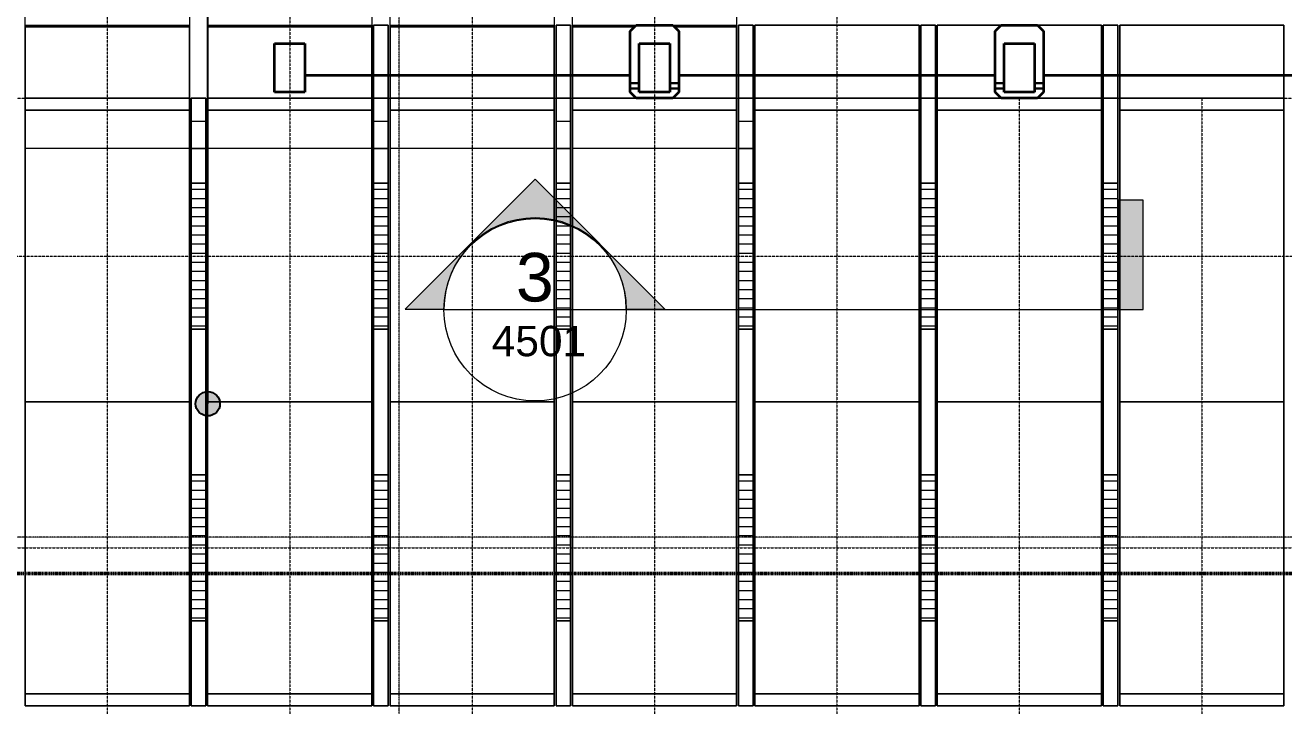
# Model space of a CAD drawing. Header units: millimetres. Extents: x -712454 to -640739, y -26917 to 7174.
# Drawn here: x -679358 to -669007, y -17183 to -11583 of the extents above; entities that cross this region are included whole.
import ezdxf

# ---------------------------------------------------------------- set-up
doc = ezdxf.new("R2010")
doc.units = ezdxf.units.MM
doc.linetypes.add('DPA_Grid _ Level 100', pattern=[10, 5.5, -1.6, 1.3, -1.6])
doc.linetypes.add('DPA_Hidden 50', pattern=[3, 2, -1])
for name, color, linetype, lineweight in [('A-ANNO-NOTE', 3, 'Continuous', 25), ('A-COLS-E', 1, 'Continuous', 35), ('A-COLS-HDLN', 2, 'Continuous', 9), ('A-DETL', 1, 'Continuous', 70), ('A-GLAZ-CURT', 2, 'Continuous', 9), ('A-ROOM-IDEN', 3, 'Continuous', 25), ('G-ANNO-SECL', 3, 'Continuous', 9), ('S-GRID', 251, 'Continuous', 9)]:
    doc.layers.add(name, color=color, linetype=linetype, lineweight=lineweight)
doc.styles.add('Arial', font='arial.ttf', dxfattribs={"height": 400})
doc.styles.add('Arial_1', font='arial.ttf', dxfattribs={"height": 250})

# ---------------------------------------------------------------- blocks, each defined once
blk = doc.blocks.new('System Panel - Entrance Glazed 12mm-11964251-4213-01 ENLARGED ENTRANCE 3 GROUND LEVEL - REFLECTED CEILING PLAN')
at = {"layer": 'A-GLAZ-CURT'}
for p, q in [((-487, 6), (813, 6)), ((813, 6), (813, -6)), ((813, -6), (-487, -6))]:
    blk.add_line(p, q, dxfattribs=at)
blk = doc.blocks.new('System Panel - Entrance Glazed 12mm-11964252-4213-01 ENLARGED ENTRANCE 3 GROUND LEVEL - REFLECTED CEILING PLAN')
at = {"layer": 'A-GLAZ-CURT'}
for p, q in [((-687, -6), (-687, 6)), ((-687, 6), (613, 6)), ((613, -6), (-687, -6))]:
    blk.add_line(p, q, dxfattribs=at)
blk = doc.blocks.new('System Panel - Entrance Glazed 12mm-V10-4213-01 ENLARGED ENTRANCE 3 GROUND LEVEL - REFLECTED CEILING PLAN')
at = {"layer": 'A-GLAZ-CURT'}
for p, q in [((-687, -6), (-687, 6)), ((-687, 6), (687, 6)), ((687, 6), (687, -6)), ((687, -6), (-687, -6))]:
    blk.add_line(p, q, dxfattribs=at)
blk = doc.blocks.new('DPA_Rectangular - 250 x 400 mm-18424685-4213-01 ENLARGED ENTRANCE 3 GROUND LEVEL - REFLECTED CEILING PLAN')
at = {"layer": 'A-COLS-E'}
for p, q in [((-200, -125), (-200, 125)), ((-200, 125), (200, 125)), ((200, 125), (200, -125)), ((200, -125), (-200, -125))]:
    blk.add_line(p, q, dxfattribs=at)
blk = doc.blocks.new('DPA_Rectangular - 250 x 400 mm-11978455-4213-01 ENLARGED ENTRANCE 3 GROUND LEVEL - REFLECTED CEILING PLAN')
at = {"layer": 'A-COLS-E'}
for p, q in [((-200, -125), (-200, 125)), ((-200, 125), (200, 125)), ((200, 125), (200, -125)), ((200, -125), (-200, -125))]:
    blk.add_line(p, q, dxfattribs=at)
blk = doc.blocks.new('DPA_Rectangular Tuscan Column - Rectangular Tuscan Column-11934986-4213-01 ENLARGED ENTRANCE 3 GROUND LEVEL - REFLECTED CEILING PLAN')
at = {"layer": 'A-COLS-E'}
for p, q in [((-200, 250), (-150, 300)), ((-200, -250), (-200, 250)), ((-150, 300), (150, 300)), ((150, 300), (200, 250)), ((200, 250), (200, -250)), ((-150, -300), (-200, -250)), ((150, -300), (-150, -300)), ((200, -250), (150, -300))]:
    blk.add_line(p, q, dxfattribs=at)
at = {"layer": 'A-COLS-HDLN'}
for p, q in [((125, 150), (-125, 150)), ((-125, 150), (-125, -250)), ((125, -250), (125, 150)), ((-125, -175), (-200, -175)), ((-200, -175), (-200, -181)), ((-200, -181), (-131, -181)), ((-131, -181), (-131, -219)), ((-125, -225), (-125, -175)), ((125, -175), (125, -225)), ((200, -175), (125, -175)), ((131, -219), (131, -181)), ((131, -181), (200, -181)), ((200, -181), (200, -175)), ((-131, -219), (-200, -219)), ((-200, -219), (-200, -225)), ((-200, -225), (-125, -225)), ((-125, -250), (125, -250)), ((125, -225), (200, -225)), ((200, -219), (131, -219)), ((200, -225), (200, -219))]:
    blk.add_line(p, q, dxfattribs=at)
blk = doc.blocks.new('DPA_Rectangular Tuscan Column - Rectangular Tuscan Column-V22-4213-01 ENLARGED ENTRANCE 3 GROUND LEVEL - REFLECTED CEILING PLAN')
at = {"layer": 'A-COLS-HDLN'}
for p, q in [((-125, 150), (-125, -250)), ((125, 150), (-125, 150)), ((125, -250), (125, 150)), ((-125, -250), (125, -250))]:
    blk.add_line(p, q, dxfattribs=at)
blk = doc.blocks.new('System Panel - DPA-AR_Metal Ceiling Rectangular Panel-V49-4213-01 ENLARGED ENTRANCE 3 GROUND LEVEL - REFLECTED CEILING PLAN')
at = {"layer": 'A-GLAZ-CURT'}
for p, q in [((-678007, -17083), (-679357, -17083)), ((-679357, -17083), (-679357, -17183)), ((-679357, -17183), (-679357, -17083)), ((-679357, -17083), (-678007, -17083)), ((-678007, -17183), (-678007, -17083)), ((-678007, -17083), (-678007, -17183)), ((-679357, -17183), (-678007, -17183)), ((-678007, -17183), (-679357, -17183))]:
    blk.add_line(p, q, dxfattribs=at)
blk = doc.blocks.new('System Panel - DPA-AR_Metal Ceiling Rectangular Panel-V45-4213-01 ENLARGED ENTRANCE 3 GROUND LEVEL - REFLECTED CEILING PLAN')
at = {"layer": 'A-GLAZ-CURT'}
for p, q in [((-680857, -12283), (-680857, -14683)), ((-680857, -14683), (-680857, -12283)), ((-680857, -12283), (-679507, -12283)), ((-679507, -12283), (-679507, -14683)), ((-679507, -14683), (-679507, -12598)), ((-680857, -14683), (-679507, -14683)), ((-679507, -14683), (-680857, -14683))]:
    blk.add_line(p, q, dxfattribs=at)
blk = doc.blocks.new('System Panel - DPA-AR_Metal Ceiling Rectangular Panel-V47-4213-01 ENLARGED ENTRANCE 3 GROUND LEVEL - REFLECTED CEILING PLAN')
at = {"layer": 'A-GLAZ-CURT'}
for p, q in [((-679507, -14683), (-680857, -14683)), ((-680857, -14683), (-680857, -17083)), ((-680857, -17083), (-680857, -14683)), ((-680857, -14683), (-679507, -14683)), ((-679507, -17083), (-679507, -14683)), ((-679507, -14683), (-679507, -17083)), ((-680857, -17083), (-679507, -17083)), ((-679507, -17083), (-680857, -17083))]:
    blk.add_line(p, q, dxfattribs=at)
blk = doc.blocks.new('DPA_CP_Metal Ceiling Panel - Vertical Panel Entrance-12683665-4213-01 ENLARGED ENTRANCE 3 GROUND LEVEL - REFLECTED CEILING PLAN')
at = {"layer": 'A-GLAZ-CURT'}
for p, q in [((-680992, -14083), (-680872, -14083)), ((-680992, -14083), (-680992, -15283)), ((-680992, -14083), (-680992, -15283)), ((-680872, -14083), (-680992, -14083)), ((-680992, -14083), (-680872, -14083)), ((-680992, -15283), (-680992, -14083)), ((-680872, -14083), (-680872, -15283)), ((-680872, -15283), (-680872, -14083)), ((-680872, -14083), (-680872, -15283)), ((-680992, -15283), (-680872, -15283)), ((-680992, -15283), (-680872, -15283)), ((-680872, -15283), (-680992, -15283))]:
    blk.add_line(p, q, dxfattribs=at)
blk = doc.blocks.new('DPA_CP_Metal Ceiling Luminaire - Linear Luminaire Entrance-V46-4213-01 ENLARGED ENTRANCE 3 GROUND LEVEL - REFLECTED CEILING PLAN')
at = {"layer": 'A-GLAZ-CURT'}
h = blk.add_hatch(dxfattribs=at)
h.set_pattern_fill('FP_6', color=256, style=0, pattern_type=2)
h.set_pattern_definition([(0, (-679466.046, -16082.944), (0, -75), [])])
h.paths.add_polyline_path([(-680872, -16483), (-680872, -15283), (-680992, -15283), (-680992, -16483)])
for p, q in [((-680992, -15283), (-680992, -16483)), ((-680872, -15283), (-680992, -15283)), ((-680992, -15283), (-680872, -15283)), ((-680992, -16483), (-680992, -15283)), ((-680872, -16483), (-680872, -15283)), ((-680872, -15283), (-680872, -16483)), ((-680992, -16483), (-680872, -16483)), ((-680872, -16483), (-680992, -16483))]:
    blk.add_line(p, q, dxfattribs=at)
blk = doc.blocks.new('DPA_CP_Metal Ceiling Panel - Vertical Panel Entrance-12683620-4213-01 ENLARGED ENTRANCE 3 GROUND LEVEL - REFLECTED CEILING PLAN')
at = {"layer": 'A-GLAZ-CURT'}
for p, q in [((-680992, -16483), (-680872, -16483)), ((-680992, -16483), (-680992, -17183)), ((-680992, -16483), (-680992, -17183)), ((-680872, -16483), (-680992, -16483)), ((-680992, -16483), (-680872, -16483)), ((-680992, -17183), (-680992, -16483)), ((-680872, -16483), (-680872, -17183)), ((-680872, -17183), (-680872, -16483)), ((-680872, -16483), (-680872, -17183)), ((-680992, -17183), (-680872, -17183)), ((-680992, -17183), (-680872, -17183)), ((-680872, -17183), (-680992, -17183))]:
    blk.add_line(p, q, dxfattribs=at)
blk = doc.blocks.new('DPA_CP_Metal Ceiling Panel - Vertical Panel Entrance-V48-4213-01 ENLARGED ENTRANCE 3 GROUND LEVEL - REFLECTED CEILING PLAN')
at = {"layer": 'A-GLAZ-CURT'}
for p, q in [((-680992, -12183), (-680872, -12183)), ((-680992, -12183), (-680992, -12883)), ((-680992, -12183), (-680992, -12883)), ((-680872, -12183), (-680992, -12183)), ((-680992, -12183), (-680872, -12183)), ((-680992, -12883), (-680992, -12183)), ((-680872, -12183), (-680872, -12883)), ((-680872, -12373), (-680872, -12183)), ((-680872, -12183), (-680872, -12883)), ((-680872, -12883), (-680872, -12598)), ((-680992, -12883), (-680872, -12883)), ((-680992, -12883), (-680872, -12883)), ((-680872, -12883), (-680992, -12883))]:
    blk.add_line(p, q, dxfattribs=at)
blk = doc.blocks.new('System Panel - DPA-AR_Metal Ceiling Rectangular Panel-V51-4213-01 ENLARGED ENTRANCE 3 GROUND LEVEL - REFLECTED CEILING PLAN')
at = {"layer": 'A-GLAZ-CURT'}
for p, q in [((-680857, -12183), (-680857, -12283)), ((-680857, -12283), (-680857, -12183)), ((-680857, -12183), (-679507, -12183)), ((-679507, -12183), (-679507, -12283)), ((-679507, -12283), (-680857, -12283))]:
    blk.add_line(p, q, dxfattribs=at)
blk = doc.blocks.new('System Panel - DPA-AR_Metal Ceiling Rectangular Panel-16079850-4213-01 ENLARGED ENTRANCE 3 GROUND LEVEL - REFLECTED CEILING PLAN')
at = {"layer": 'A-GLAZ-CURT'}
for p, q in [((-676357, -11583), (-676357, -11990)), ((-676357, -11990), (-676357, -11583)), ((-676357, -11583), (-675007, -11583)), ((-675007, -11583), (-675007, -11990)), ((-676357, -12002), (-676357, -12183)), ((-676357, -12183), (-676357, -12002)), ((-675007, -12002), (-675007, -12183)), ((-675007, -12183), (-676357, -12183))]:
    blk.add_line(p, q, dxfattribs=at)
blk = doc.blocks.new('DPA_CP_Metal Ceiling Panel - Vertical Panel Entrance-16079906-4213-01 ENLARGED ENTRANCE 3 GROUND LEVEL - REFLECTED CEILING PLAN')
at = {"layer": 'A-GLAZ-CURT'}
for p, q in [((-676492, -11583), (-676372, -11583)), ((-676492, -11583), (-676492, -11990)), ((-676492, -11583), (-676492, -11990)), ((-676372, -11583), (-676492, -11583)), ((-676492, -11583), (-676372, -11583)), ((-676492, -11990), (-676492, -11583)), ((-676372, -11583), (-676372, -11990)), ((-676372, -11990), (-676372, -11583)), ((-676372, -11583), (-676372, -11990)), ((-676492, -12002), (-676492, -12183)), ((-676492, -12002), (-676492, -12183)), ((-676492, -12183), (-676492, -12002)), ((-676372, -12002), (-676372, -12183)), ((-676372, -12183), (-676372, -12002)), ((-676372, -12002), (-676372, -12183)), ((-676492, -12183), (-676372, -12183)), ((-676492, -12183), (-676372, -12183)), ((-676372, -12183), (-676492, -12183))]:
    blk.add_line(p, q, dxfattribs=at)
blk = doc.blocks.new('System Panel - DPA-AR_Metal Ceiling Rectangular Panel-16079944-4213-01 ENLARGED ENTRANCE 3 GROUND LEVEL - REFLECTED CEILING PLAN')
at = {"layer": 'A-GLAZ-CURT'}
for p, q in [((-677857, -11583), (-677857, -12183)), ((-677857, -12183), (-677857, -11583)), ((-677857, -11583), (-676507, -11583)), ((-676507, -11583), (-676507, -11990)), ((-676507, -12002), (-676507, -12183)), ((-676507, -12183), (-677857, -12183))]:
    blk.add_line(p, q, dxfattribs=at)
blk = doc.blocks.new('System Panel - DPA-AR_Metal Ceiling Rectangular Panel-V53-4213-01 ENLARGED ENTRANCE 3 GROUND LEVEL - REFLECTED CEILING PLAN')
at = {"layer": 'A-GLAZ-CURT'}
for p, q in [((-672007, -11583), (-673357, -11583)), ((-673357, -11583), (-673357, -11990)), ((-673357, -11990), (-673357, -11583)), ((-673357, -11583), (-672007, -11583)), ((-672007, -11990), (-672007, -11583)), ((-672007, -11583), (-672007, -11990)), ((-673357, -12002), (-673357, -12183)), ((-673357, -12183), (-673357, -12002)), ((-672007, -12183), (-672007, -12002)), ((-672007, -12002), (-672007, -12183)), ((-673357, -12183), (-672007, -12183)), ((-672007, -12183), (-673357, -12183))]:
    blk.add_line(p, q, dxfattribs=at)
blk = doc.blocks.new('System Panel - DPA-AR_Metal Ceiling Rectangular Panel-V54-4213-01 ENLARGED ENTRANCE 3 GROUND LEVEL - REFLECTED CEILING PLAN')
at = {"layer": 'A-GLAZ-CURT'}
for p, q in [((-674857, -11583), (-674857, -11990)), ((-674857, -11990), (-674857, -11583)), ((-674857, -11583), (-673507, -11583)), ((-673507, -11583), (-673507, -11990)), ((-674857, -12002), (-674857, -12183)), ((-674857, -12183), (-674857, -12002)), ((-673507, -12002), (-673507, -12183)), ((-673507, -12183), (-674857, -12183))]:
    blk.add_line(p, q, dxfattribs=at)
blk = doc.blocks.new('System Panel - DPA-AR_Metal Ceiling Rectangular Panel-V55-4213-01 ENLARGED ENTRANCE 3 GROUND LEVEL - REFLECTED CEILING PLAN')
at = {"layer": 'A-GLAZ-CURT'}
for p, q in [((-670507, -11583), (-671857, -11583)), ((-671857, -11583), (-671857, -11990)), ((-671857, -11990), (-671857, -11583)), ((-671857, -11583), (-670507, -11583)), ((-670507, -11990), (-670507, -11583)), ((-670507, -11583), (-670507, -11990)), ((-671857, -12002), (-671857, -12183)), ((-671857, -12183), (-671857, -12002)), ((-670507, -12183), (-670507, -12002)), ((-670507, -12002), (-670507, -12183)), ((-671857, -12183), (-670507, -12183)), ((-670507, -12183), (-671857, -12183))]:
    blk.add_line(p, q, dxfattribs=at)
blk = doc.blocks.new('System Panel - DPA-AR_Metal Ceiling Rectangular Panel-V60-4213-01 ENLARGED ENTRANCE 3 GROUND LEVEL - REFLECTED CEILING PLAN')
at = {"layer": 'A-GLAZ-CURT'}
for p, q in [((-679357, -11583), (-679357, -12183)), ((-679357, -12183), (-679357, -11583)), ((-679357, -11583), (-678007, -11583)), ((-678007, -11583), (-678007, -12183)), ((-678007, -12183), (-679357, -12183))]:
    blk.add_line(p, q, dxfattribs=at)
blk = doc.blocks.new('System Panel - DPA-AR_Metal Ceiling Rectangular Panel-V64-4213-01 ENLARGED ENTRANCE 3 GROUND LEVEL - REFLECTED CEILING PLAN')
at = {"layer": 'A-GLAZ-CURT'}
for p, q in [((-680857, -12598), (-680857, -11598)), ((-680857, -11598), (-679507, -11598)), ((-679507, -12598), (-679507, -11598)), ((-679507, -11598), (-679507, -12598)), ((-679507, -12598), (-680857, -12598))]:
    blk.add_line(p, q, dxfattribs=at)
blk = doc.blocks.new('System Panel - DPA-AR_Metal Ceiling Rectangular Panel-V65-4213-01 ENLARGED ENTRANCE 3 GROUND LEVEL - REFLECTED CEILING PLAN')
at = {"layer": 'A-GLAZ-CURT'}
for p, q in [((-679507, -9198), (-680857, -9198)), ((-680857, -9198), (-680857, -9398)), ((-680857, -11598), (-680857, -9198)), ((-680857, -9198), (-679507, -9198)), ((-679507, -9398), (-679507, -9198)), ((-679507, -9198), (-679507, -11598)), ((-680857, -11398), (-680857, -11433)), ((-679507, -11433), (-679507, -11398)), ((-679507, -11598), (-679507, -11583)), ((-679507, -11598), (-680857, -11598))]:
    blk.add_line(p, q, dxfattribs=at)
blk = doc.blocks.new('System Panel - DPA-AR_Metal Ceiling Rectangular Panel-V67-4213-01 ENLARGED ENTRANCE 3 GROUND LEVEL - REFLECTED CEILING PLAN')
at = {"layer": 'A-GLAZ-CURT'}
for p, q in [((-677857, -12598), (-677857, -11598)), ((-677857, -11598), (-676507, -11598)), ((-676507, -11990), (-676507, -11598)), ((-676507, -11598), (-676507, -11990)), ((-676507, -12598), (-676507, -12002)), ((-676507, -12002), (-676507, -12598)), ((-676507, -12598), (-677857, -12598))]:
    blk.add_line(p, q, dxfattribs=at)
blk = doc.blocks.new('System Panel - DPA-AR_Metal Ceiling Rectangular Panel-V68-4213-01 ENLARGED ENTRANCE 3 GROUND LEVEL - REFLECTED CEILING PLAN')
at = {"layer": 'A-GLAZ-CURT'}
for p, q in [((-676357, -11990), (-676357, -11598)), ((-676357, -11598), (-675007, -11598)), ((-675007, -11990), (-675007, -11598)), ((-675007, -11598), (-675007, -11990)), ((-676357, -12598), (-676357, -12002)), ((-675007, -12598), (-675007, -12002)), ((-675007, -12002), (-675007, -12598)), ((-675007, -12598), (-676357, -12598))]:
    blk.add_line(p, q, dxfattribs=at)
blk = doc.blocks.new('System Panel - DPA-AR_Metal Ceiling Rectangular Panel-V69-4213-01 ENLARGED ENTRANCE 3 GROUND LEVEL - REFLECTED CEILING PLAN')
at = {"layer": 'A-GLAZ-CURT'}
for p, q in [((-674857, -11990), (-674857, -11598)), ((-674857, -11598), (-674347, -11598)), ((-674017, -11598), (-673507, -11598)), ((-673507, -11990), (-673507, -11598)), ((-673507, -11598), (-673507, -11990)), ((-674857, -12598), (-674857, -12002)), ((-673507, -12598), (-673507, -12002)), ((-673507, -12002), (-673507, -12598)), ((-673507, -12598), (-674857, -12598))]:
    blk.add_line(p, q, dxfattribs=at)
blk = doc.blocks.new('System Panel - DPA-AR_Metal Ceiling Rectangular Panel-V70-4213-01 ENLARGED ENTRANCE 3 GROUND LEVEL - REFLECTED CEILING PLAN')
at = {"layer": 'A-GLAZ-CURT'}
for p, q in [((-673507, -9198), (-674857, -9198)), ((-674857, -9198), (-674857, -9398)), ((-674857, -11598), (-674857, -9198)), ((-674857, -9198), (-673507, -9198)), ((-673507, -9398), (-673507, -9198)), ((-673507, -9198), (-673507, -11598)), ((-674857, -11398), (-674857, -11433)), ((-673507, -11433), (-673507, -11398)), ((-673507, -11598), (-673507, -11583)), ((-674347, -11598), (-674857, -11598)), ((-673507, -11598), (-674017, -11598))]:
    blk.add_line(p, q, dxfattribs=at)
blk = doc.blocks.new('DPA_CP_Metal Ceiling Panel - Vertical Panel Entrance-12681732-4213-01 ENLARGED ENTRANCE 3 GROUND LEVEL - REFLECTED CEILING PLAN')
at = {"layer": 'A-GLAZ-CURT'}
for p, q in [((-680992, -12373), (-680872, -12373)), ((-680992, -12373), (-680992, -12598)), ((-680992, -12373), (-680872, -12373)), ((-680992, -12598), (-680992, -12373)), ((-680872, -12373), (-680872, -12598)), ((-680872, -12598), (-680872, -12373)), ((-680872, -12373), (-680872, -12598)), ((-680992, -12598), (-680872, -12598)), ((-680872, -12598), (-680992, -12598))]:
    blk.add_line(p, q, dxfattribs=at)
blk = doc.blocks.new('DPA_AN_Section Line - UP-Left-17464295-4213-01 ENLARGED ENTRANCE 3 GROUND LEVEL - REFLECTED CEILING PLAN')
at = {"layer": 'A-ANNO-NOTE', "lineweight": 9}
h = blk.add_hatch(color=256, dxfattribs=at)
edge = h.paths.add_edge_path()
edge.add_line((-7.5, 0.03), (-10.68, 0.03))
edge.add_line((-10.68, 0.03), (0, 10.71))
edge.add_line((0, 10.71), (10.68, 0.03))
edge.add_line((10.68, 0.03), (7.5, 0.03))
edge.add_arc((0, 0.03), 7.5, 0, 180)
blk.add_hatch(color=256, dxfattribs=at).paths.add_polyline_path([(50, 9), (50, 0), (48, 0), (48, 9)])
at = {"layer": 'A-ANNO-NOTE', "lineweight": 18}
for p, q in [((0, 10.71), (-10.68, 0.03)), ((10.68, 0.03), (0, 10.71)), ((50, 9), (48, 9)), ((48, 9), (48, 0)), ((50, 0), (50, 9)), ((-10.68, 0.03), (-7.5, 0.03)), ((7.5, 0.03), (10.68, 0.03)), ((-7.5, 0), (7.5, 0)), ((48, 0), (50, 0))]:
    blk.add_line(p, q, dxfattribs=at)
at = {"layer": 'A-ANNO-NOTE', "lineweight": 9}
blk.add_line((7.5, 0), (50, 0), dxfattribs=at)
at = {"layer": 'A-ANNO-NOTE', "lineweight": 18}
blk.add_circle((0, -0.03), 7.5, dxfattribs=at)
blk.add_arc((0, 0.03), 7.5, 0, 180, dxfattribs=at)

msp = doc.modelspace()

# ---------------------------------------------------------------- hatches: boundary and pattern name
at = {"layer": 'A-ROOM-IDEN'}
h = msp.add_hatch(color=256, dxfattribs=at)
edge = h.paths.add_edge_path()
edge.add_arc((-677855.6, -14698), 100, 0, 360)

# ---------------------------------------------------------------- linework, layer by layer
at = {"layer": 'A-DETL', "color": 8, "linetype": 'DPA_Hidden 50', "lineweight": 9}
for p, q in [((-678682.4, -6258), (-678682.4, -21183)), ((-677182.4, -6258), (-677182.4, -21183)), ((-675682.4, -6258), (-675682.4, -21183)), ((-674182.4, -6258), (-674182.4, -21183)), ((-672682.4, -6258), (-672682.4, -21183)), ((-682157.4, -12183), (-663871.1, -12183)), ((-671182.4, -12183), (-671182.4, -21183)), ((-669682.4, -12183), (-669682.4, -21183)), ((-681822.4, -13482.9), (-657422.4, -13482.9)), ((-681722.4, -15882.9), (-657422.4, -15882.9))]:
    msp.add_line(p, q, dxfattribs=at)
at = {"layer": 'A-ROOM-IDEN'}
msp.add_line((-677855.6, -14698), (-677855.6, 983.4), dxfattribs=at)
msp.add_circle((-677855.6, -14698), 100, dxfattribs=at)
at = {"layer": 'G-ANNO-SECL', "linetype": 'DPA_Grid _ Level 100', "lineweight": 50}
msp.add_line((-705313.9, -16095.1), (-649684.4, -16095.1), dxfattribs=at)
at = {"layer": 'S-GRID', "linetype": 'DPA_Grid _ Level 100'}
for p, q in [((-676282.4, -26917.1), (-676282.4, 4761.8)), ((-641560, -15796), (-711553.5, -15796))]:
    msp.add_line(p, q, dxfattribs=at)

# ---------------------------------------------------------------- block references
at = {"layer": 'A-ANNO-NOTE', "xscale": 100, "yscale": 100, "zscale": 100}
msp.add_blockref('DPA_AN_Section Line - UP-Left-17464295-4213-01 ENLARGED ENTRANCE 3 GROUND LEVEL - REFLECTED CEILING PLAN', (-675164.2, -13921.4), dxfattribs=at)
at = {"layer": 'A-COLS-E'}
for p in [(-674182.4, -11883), (-671182.4, -11883)]:
    msp.add_blockref('DPA_Rectangular Tuscan Column - Rectangular Tuscan Column-11934986-4213-01 ENLARGED ENTRANCE 3 GROUND LEVEL - REFLECTED CEILING PLAN', p, dxfattribs=at)
at = {"layer": 'A-COLS-E', "rotation": 269.999999999999}
for name, p in [('DPA_Rectangular - 250 x 400 mm-18424685-4213-01 ENLARGED ENTRANCE 3 GROUND LEVEL - REFLECTED CEILING PLAN', (-677182.4, -11933)), ('DPA_Rectangular - 250 x 400 mm-11978455-4213-01 ENLARGED ENTRANCE 3 GROUND LEVEL - REFLECTED CEILING PLAN', (-674182.4, -11933)), ('DPA_Rectangular - 250 x 400 mm-11978455-4213-01 ENLARGED ENTRANCE 3 GROUND LEVEL - REFLECTED CEILING PLAN', (-671182.4, -11933))]:
    msp.add_blockref(name, p, dxfattribs=at)
at = {"layer": 'A-COLS-HDLN'}
msp.add_blockref('DPA_Rectangular Tuscan Column - Rectangular Tuscan Column-V22-4213-01 ENLARGED ENTRANCE 3 GROUND LEVEL - REFLECTED CEILING PLAN', (-677182.4, -11883), dxfattribs=at)
msp.add_blockref('DPA_Rectangular Tuscan Column - Rectangular Tuscan Column-V22-4213-01 ENLARGED ENTRANCE 3 GROUND LEVEL - REFLECTED CEILING PLAN', (-677182.4, -11883), dxfattribs=at)
at = {"layer": 'A-GLAZ-CURT'}
for name, p in [('System Panel - DPA-AR_Metal Ceiling Rectangular Panel-V65-4213-01 ENLARGED ENTRANCE 3 GROUND LEVEL - REFLECTED CEILING PLAN', (1500, 0)), ('System Panel - DPA-AR_Metal Ceiling Rectangular Panel-V65-4213-01 ENLARGED ENTRANCE 3 GROUND LEVEL - REFLECTED CEILING PLAN', (3000, 0)), ('System Panel - DPA-AR_Metal Ceiling Rectangular Panel-V65-4213-01 ENLARGED ENTRANCE 3 GROUND LEVEL - REFLECTED CEILING PLAN', (4499.7, 0)), ('System Panel - DPA-AR_Metal Ceiling Rectangular Panel-V70-4213-01 ENLARGED ENTRANCE 3 GROUND LEVEL - REFLECTED CEILING PLAN', (0, 0)), ('System Panel - DPA-AR_Metal Ceiling Rectangular Panel-V60-4213-01 ENLARGED ENTRANCE 3 GROUND LEVEL - REFLECTED CEILING PLAN', (0, 0)), ('System Panel - DPA-AR_Metal Ceiling Rectangular Panel-16079944-4213-01 ENLARGED ENTRANCE 3 GROUND LEVEL - REFLECTED CEILING PLAN', (0, 0)), ('DPA_CP_Metal Ceiling Panel - Vertical Panel Entrance-16079906-4213-01 ENLARGED ENTRANCE 3 GROUND LEVEL - REFLECTED CEILING PLAN', (0, 0)), ('System Panel - DPA-AR_Metal Ceiling Rectangular Panel-16079850-4213-01 ENLARGED ENTRANCE 3 GROUND LEVEL - REFLECTED CEILING PLAN', (0, 0)), ('DPA_CP_Metal Ceiling Panel - Vertical Panel Entrance-16079906-4213-01 ENLARGED ENTRANCE 3 GROUND LEVEL - REFLECTED CEILING PLAN', (1500, 0)), ('System Panel - DPA-AR_Metal Ceiling Rectangular Panel-V54-4213-01 ENLARGED ENTRANCE 3 GROUND LEVEL - REFLECTED CEILING PLAN', (0, 0)), ('DPA_CP_Metal Ceiling Panel - Vertical Panel Entrance-16079906-4213-01 ENLARGED ENTRANCE 3 GROUND LEVEL - REFLECTED CEILING PLAN', (3000, 0)), ('System Panel - DPA-AR_Metal Ceiling Rectangular Panel-V53-4213-01 ENLARGED ENTRANCE 3 GROUND LEVEL - REFLECTED CEILING PLAN', (0, 0)), ('DPA_CP_Metal Ceiling Panel - Vertical Panel Entrance-16079906-4213-01 ENLARGED ENTRANCE 3 GROUND LEVEL - REFLECTED CEILING PLAN', (4500, 0)), ('System Panel - DPA-AR_Metal Ceiling Rectangular Panel-V55-4213-01 ENLARGED ENTRANCE 3 GROUND LEVEL - REFLECTED CEILING PLAN', (0, 0)), ('DPA_CP_Metal Ceiling Panel - Vertical Panel Entrance-16079906-4213-01 ENLARGED ENTRANCE 3 GROUND LEVEL - REFLECTED CEILING PLAN', (6000, 0)), ('System Panel - DPA-AR_Metal Ceiling Rectangular Panel-V53-4213-01 ENLARGED ENTRANCE 3 GROUND LEVEL - REFLECTED CEILING PLAN', (3000, 0)), ('System Panel - DPA-AR_Metal Ceiling Rectangular Panel-V64-4213-01 ENLARGED ENTRANCE 3 GROUND LEVEL - REFLECTED CEILING PLAN', (1500, 0)), ('System Panel - DPA-AR_Metal Ceiling Rectangular Panel-V67-4213-01 ENLARGED ENTRANCE 3 GROUND LEVEL - REFLECTED CEILING PLAN', (0, 0)), ('System Panel - DPA-AR_Metal Ceiling Rectangular Panel-V68-4213-01 ENLARGED ENTRANCE 3 GROUND LEVEL - REFLECTED CEILING PLAN', (0, 0)), ('System Panel - DPA-AR_Metal Ceiling Rectangular Panel-V69-4213-01 ENLARGED ENTRANCE 3 GROUND LEVEL - REFLECTED CEILING PLAN', (0, 0)), ('System Panel - DPA-AR_Metal Ceiling Rectangular Panel-V51-4213-01 ENLARGED ENTRANCE 3 GROUND LEVEL - REFLECTED CEILING PLAN', (1500, 0)), ('DPA_CP_Metal Ceiling Panel - Vertical Panel Entrance-V48-4213-01 ENLARGED ENTRANCE 3 GROUND LEVEL - REFLECTED CEILING PLAN', (3000, 0)), ('System Panel - DPA-AR_Metal Ceiling Rectangular Panel-V51-4213-01 ENLARGED ENTRANCE 3 GROUND LEVEL - REFLECTED CEILING PLAN', (3000, 0)), ('DPA_CP_Metal Ceiling Panel - Vertical Panel Entrance-V48-4213-01 ENLARGED ENTRANCE 3 GROUND LEVEL - REFLECTED CEILING PLAN', (4500, 0)), ('System Panel - DPA-AR_Metal Ceiling Rectangular Panel-V51-4213-01 ENLARGED ENTRANCE 3 GROUND LEVEL - REFLECTED CEILING PLAN', (4500, 0)), ('DPA_CP_Metal Ceiling Panel - Vertical Panel Entrance-V48-4213-01 ENLARGED ENTRANCE 3 GROUND LEVEL - REFLECTED CEILING PLAN', (6000, 0)), ('System Panel - DPA-AR_Metal Ceiling Rectangular Panel-V51-4213-01 ENLARGED ENTRANCE 3 GROUND LEVEL - REFLECTED CEILING PLAN', (6000, 0)), ('DPA_CP_Metal Ceiling Panel - Vertical Panel Entrance-V48-4213-01 ENLARGED ENTRANCE 3 GROUND LEVEL - REFLECTED CEILING PLAN', (7500, 0)), ('System Panel - DPA-AR_Metal Ceiling Rectangular Panel-V49-4213-01 ENLARGED ENTRANCE 3 GROUND LEVEL - REFLECTED CEILING PLAN', (6000, 4900)), ('DPA_CP_Metal Ceiling Panel - Vertical Panel Entrance-12683620-4213-01 ENLARGED ENTRANCE 3 GROUND LEVEL - REFLECTED CEILING PLAN', (9000, 4300)), ('System Panel - DPA-AR_Metal Ceiling Rectangular Panel-V49-4213-01 ENLARGED ENTRANCE 3 GROUND LEVEL - REFLECTED CEILING PLAN', (7500, 4900)), ('DPA_CP_Metal Ceiling Panel - Vertical Panel Entrance-12683620-4213-01 ENLARGED ENTRANCE 3 GROUND LEVEL - REFLECTED CEILING PLAN', (10500, 4300)), ('System Panel - DPA-AR_Metal Ceiling Rectangular Panel-V49-4213-01 ENLARGED ENTRANCE 3 GROUND LEVEL - REFLECTED CEILING PLAN', (9000, 4900)), ('System Panel - DPA-AR_Metal Ceiling Rectangular Panel-V45-4213-01 ENLARGED ENTRANCE 3 GROUND LEVEL - REFLECTED CEILING PLAN', (1500, 0)), ('System Panel - DPA-AR_Metal Ceiling Rectangular Panel-V45-4213-01 ENLARGED ENTRANCE 3 GROUND LEVEL - REFLECTED CEILING PLAN', (3000, 0)), ('System Panel - DPA-AR_Metal Ceiling Rectangular Panel-V45-4213-01 ENLARGED ENTRANCE 3 GROUND LEVEL - REFLECTED CEILING PLAN', (4500, 0)), ('System Panel - DPA-AR_Metal Ceiling Rectangular Panel-V45-4213-01 ENLARGED ENTRANCE 3 GROUND LEVEL - REFLECTED CEILING PLAN', (6000, 0)), ('System Panel - DPA-AR_Metal Ceiling Rectangular Panel-V47-4213-01 ENLARGED ENTRANCE 3 GROUND LEVEL - REFLECTED CEILING PLAN', (7500, 2400)), ('System Panel - DPA-AR_Metal Ceiling Rectangular Panel-V47-4213-01 ENLARGED ENTRANCE 3 GROUND LEVEL - REFLECTED CEILING PLAN', (9000, 2400)), ('System Panel - DPA-AR_Metal Ceiling Rectangular Panel-V47-4213-01 ENLARGED ENTRANCE 3 GROUND LEVEL - REFLECTED CEILING PLAN', (10500, 2400)), ('DPA_CP_Metal Ceiling Panel - Vertical Panel Entrance-12681732-4213-01 ENLARGED ENTRANCE 3 GROUND LEVEL - REFLECTED CEILING PLAN', (3000, 0)), ('DPA_CP_Metal Ceiling Panel - Vertical Panel Entrance-12681732-4213-01 ENLARGED ENTRANCE 3 GROUND LEVEL - REFLECTED CEILING PLAN', (4500, 0)), ('DPA_CP_Metal Ceiling Panel - Vertical Panel Entrance-12681732-4213-01 ENLARGED ENTRANCE 3 GROUND LEVEL - REFLECTED CEILING PLAN', (6000, 0)), ('DPA_CP_Metal Ceiling Panel - Vertical Panel Entrance-12681732-4213-01 ENLARGED ENTRANCE 3 GROUND LEVEL - REFLECTED CEILING PLAN', (7500, 0)), ('DPA_CP_Metal Ceiling Luminaire - Linear Luminaire Entrance-V46-4213-01 ENLARGED ENTRANCE 3 GROUND LEVEL - REFLECTED CEILING PLAN', (3000, 2400)), ('DPA_CP_Metal Ceiling Luminaire - Linear Luminaire Entrance-V46-4213-01 ENLARGED ENTRANCE 3 GROUND LEVEL - REFLECTED CEILING PLAN', (4500, 2400)), ('DPA_CP_Metal Ceiling Luminaire - Linear Luminaire Entrance-V46-4213-01 ENLARGED ENTRANCE 3 GROUND LEVEL - REFLECTED CEILING PLAN', (6000, 2400)), ('DPA_CP_Metal Ceiling Luminaire - Linear Luminaire Entrance-V46-4213-01 ENLARGED ENTRANCE 3 GROUND LEVEL - REFLECTED CEILING PLAN', (7500, 2400)), ('DPA_CP_Metal Ceiling Luminaire - Linear Luminaire Entrance-V46-4213-01 ENLARGED ENTRANCE 3 GROUND LEVEL - REFLECTED CEILING PLAN', (9000, 2400)), ('DPA_CP_Metal Ceiling Luminaire - Linear Luminaire Entrance-V46-4213-01 ENLARGED ENTRANCE 3 GROUND LEVEL - REFLECTED CEILING PLAN', (10500, 2400)), ('DPA_CP_Metal Ceiling Panel - Vertical Panel Entrance-12683665-4213-01 ENLARGED ENTRANCE 3 GROUND LEVEL - REFLECTED CEILING PLAN', (3000, 0)), ('DPA_CP_Metal Ceiling Panel - Vertical Panel Entrance-12683665-4213-01 ENLARGED ENTRANCE 3 GROUND LEVEL - REFLECTED CEILING PLAN', (4500, 0)), ('DPA_CP_Metal Ceiling Panel - Vertical Panel Entrance-12683665-4213-01 ENLARGED ENTRANCE 3 GROUND LEVEL - REFLECTED CEILING PLAN', (6000, 0)), ('DPA_CP_Metal Ceiling Panel - Vertical Panel Entrance-12683665-4213-01 ENLARGED ENTRANCE 3 GROUND LEVEL - REFLECTED CEILING PLAN', (7500, 0)), ('DPA_CP_Metal Ceiling Panel - Vertical Panel Entrance-12683665-4213-01 ENLARGED ENTRANCE 3 GROUND LEVEL - REFLECTED CEILING PLAN', (9000, 0)), ('DPA_CP_Metal Ceiling Panel - Vertical Panel Entrance-12683665-4213-01 ENLARGED ENTRANCE 3 GROUND LEVEL - REFLECTED CEILING PLAN', (10500, 0)), ('System Panel - DPA-AR_Metal Ceiling Rectangular Panel-V47-4213-01 ENLARGED ENTRANCE 3 GROUND LEVEL - REFLECTED CEILING PLAN', (1500, 0)), ('System Panel - DPA-AR_Metal Ceiling Rectangular Panel-V47-4213-01 ENLARGED ENTRANCE 3 GROUND LEVEL - REFLECTED CEILING PLAN', (3000, 0)), ('System Panel - DPA-AR_Metal Ceiling Rectangular Panel-V47-4213-01 ENLARGED ENTRANCE 3 GROUND LEVEL - REFLECTED CEILING PLAN', (4500, 0)), ('System Panel - DPA-AR_Metal Ceiling Rectangular Panel-V47-4213-01 ENLARGED ENTRANCE 3 GROUND LEVEL - REFLECTED CEILING PLAN', (6000, 0)), ('System Panel - DPA-AR_Metal Ceiling Rectangular Panel-V47-4213-01 ENLARGED ENTRANCE 3 GROUND LEVEL - REFLECTED CEILING PLAN', (7500, 0)), ('System Panel - DPA-AR_Metal Ceiling Rectangular Panel-V47-4213-01 ENLARGED ENTRANCE 3 GROUND LEVEL - REFLECTED CEILING PLAN', (9000, 0)), ('System Panel - DPA-AR_Metal Ceiling Rectangular Panel-V47-4213-01 ENLARGED ENTRANCE 3 GROUND LEVEL - REFLECTED CEILING PLAN', (10500, 0)), ('DPA_CP_Metal Ceiling Luminaire - Linear Luminaire Entrance-V46-4213-01 ENLARGED ENTRANCE 3 GROUND LEVEL - REFLECTED CEILING PLAN', (3000, 0)), ('DPA_CP_Metal Ceiling Luminaire - Linear Luminaire Entrance-V46-4213-01 ENLARGED ENTRANCE 3 GROUND LEVEL - REFLECTED CEILING PLAN', (4500, 0)), ('DPA_CP_Metal Ceiling Luminaire - Linear Luminaire Entrance-V46-4213-01 ENLARGED ENTRANCE 3 GROUND LEVEL - REFLECTED CEILING PLAN', (6000, 0)), ('DPA_CP_Metal Ceiling Luminaire - Linear Luminaire Entrance-V46-4213-01 ENLARGED ENTRANCE 3 GROUND LEVEL - REFLECTED CEILING PLAN', (7500, 0)), ('DPA_CP_Metal Ceiling Luminaire - Linear Luminaire Entrance-V46-4213-01 ENLARGED ENTRANCE 3 GROUND LEVEL - REFLECTED CEILING PLAN', (9000, 0)), ('DPA_CP_Metal Ceiling Luminaire - Linear Luminaire Entrance-V46-4213-01 ENLARGED ENTRANCE 3 GROUND LEVEL - REFLECTED CEILING PLAN', (10500, 0)), ('DPA_CP_Metal Ceiling Panel - Vertical Panel Entrance-12683620-4213-01 ENLARGED ENTRANCE 3 GROUND LEVEL - REFLECTED CEILING PLAN', (3000, 0)), ('DPA_CP_Metal Ceiling Panel - Vertical Panel Entrance-12683620-4213-01 ENLARGED ENTRANCE 3 GROUND LEVEL - REFLECTED CEILING PLAN', (4500, 0)), ('DPA_CP_Metal Ceiling Panel - Vertical Panel Entrance-12683620-4213-01 ENLARGED ENTRANCE 3 GROUND LEVEL - REFLECTED CEILING PLAN', (6000, 0)), ('DPA_CP_Metal Ceiling Panel - Vertical Panel Entrance-12683620-4213-01 ENLARGED ENTRANCE 3 GROUND LEVEL - REFLECTED CEILING PLAN', (7500, 0)), ('DPA_CP_Metal Ceiling Panel - Vertical Panel Entrance-12683620-4213-01 ENLARGED ENTRANCE 3 GROUND LEVEL - REFLECTED CEILING PLAN', (9000, 0)), ('DPA_CP_Metal Ceiling Panel - Vertical Panel Entrance-12683620-4213-01 ENLARGED ENTRANCE 3 GROUND LEVEL - REFLECTED CEILING PLAN', (10500, 0)), ('System Panel - DPA-AR_Metal Ceiling Rectangular Panel-V49-4213-01 ENLARGED ENTRANCE 3 GROUND LEVEL - REFLECTED CEILING PLAN', (0, 0)), ('System Panel - DPA-AR_Metal Ceiling Rectangular Panel-V49-4213-01 ENLARGED ENTRANCE 3 GROUND LEVEL - REFLECTED CEILING PLAN', (1500, 0)), ('System Panel - DPA-AR_Metal Ceiling Rectangular Panel-V49-4213-01 ENLARGED ENTRANCE 3 GROUND LEVEL - REFLECTED CEILING PLAN', (3000, 0)), ('System Panel - DPA-AR_Metal Ceiling Rectangular Panel-V49-4213-01 ENLARGED ENTRANCE 3 GROUND LEVEL - REFLECTED CEILING PLAN', (4500, 0)), ('System Panel - DPA-AR_Metal Ceiling Rectangular Panel-V49-4213-01 ENLARGED ENTRANCE 3 GROUND LEVEL - REFLECTED CEILING PLAN', (6000, 0)), ('System Panel - DPA-AR_Metal Ceiling Rectangular Panel-V49-4213-01 ENLARGED ENTRANCE 3 GROUND LEVEL - REFLECTED CEILING PLAN', (7500, 0)), ('System Panel - DPA-AR_Metal Ceiling Rectangular Panel-V49-4213-01 ENLARGED ENTRANCE 3 GROUND LEVEL - REFLECTED CEILING PLAN', (9000, 0))]:
    msp.add_blockref(name, p, dxfattribs=at)
at = {"layer": 'A-GLAZ-CURT', "rotation": 180}
for name, p in [('System Panel - Entrance Glazed 12mm-V10-4213-01 ENLARGED ENTRANCE 3 GROUND LEVEL - REFLECTED CEILING PLAN', (-676369.9, -11996)), ('System Panel - Entrance Glazed 12mm-11964251-4213-01 ENLARGED ENTRANCE 3 GROUND LEVEL - REFLECTED CEILING PLAN', (-674869.9, -11996)), ('System Panel - Entrance Glazed 12mm-11964252-4213-01 ENLARGED ENTRANCE 3 GROUND LEVEL - REFLECTED CEILING PLAN', (-673369.9, -11996)), ('System Panel - Entrance Glazed 12mm-11964251-4213-01 ENLARGED ENTRANCE 3 GROUND LEVEL - REFLECTED CEILING PLAN', (-671869.9, -11996)), ('System Panel - Entrance Glazed 12mm-11964252-4213-01 ENLARGED ENTRANCE 3 GROUND LEVEL - REFLECTED CEILING PLAN', (-670369.9, -11996)), ('System Panel - Entrance Glazed 12mm-11964251-4213-01 ENLARGED ENTRANCE 3 GROUND LEVEL - REFLECTED CEILING PLAN', (-668869.9, -11996))]:
    msp.add_blockref(name, p, dxfattribs=at)

# ---------------------------------------------------------------- texts
at = {"layer": 'A-ANNO-NOTE', "lineweight": 9, "attachment_point": 1}
for s, insert, char_height, width, style in [('3', (-675321.5, -13456.3), 400, 376.793, 'Arial'), ('4501', (-675521.1, -14056.7), 250, 929.957, 'Arial_1')]:
    msp.add_mtext(s, dxfattribs=dict(at, insert=insert, char_height=char_height, width=width, style=style))

doc.saveas('drawing.dxf')
